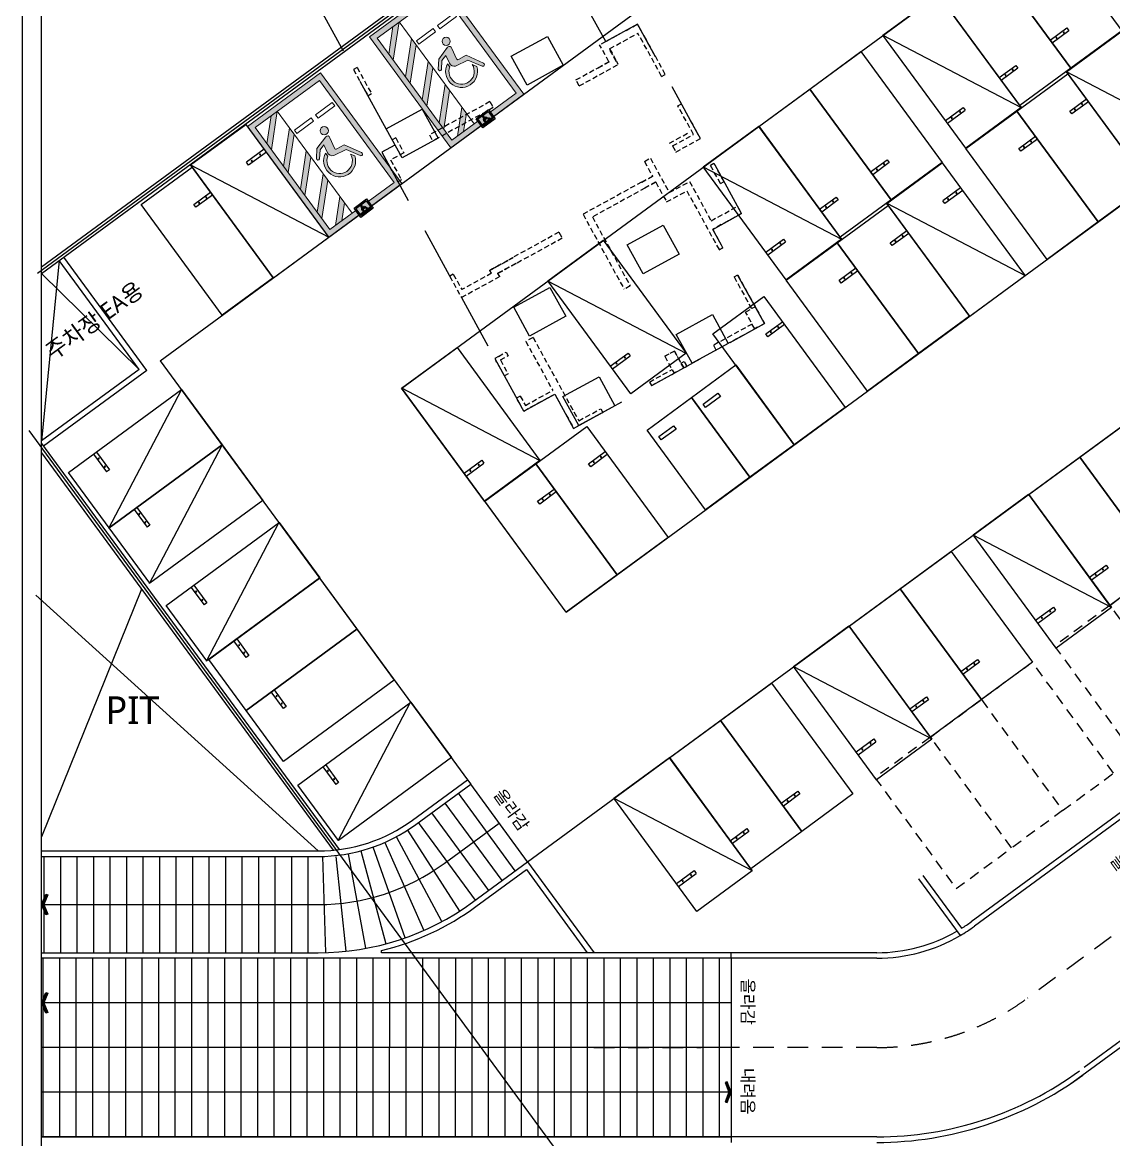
# Model space of a CAD drawing. Header units: millimetres. Extents: x 75184266 to 76346726, y -35850126 to -33679385.
# Drawn here: x 75313281 to 75352975, y -34579597 to -34538958 of the extents above; entities that cross this region are included whole.
import ezdxf
from ezdxf.enums import TextEntityAlignment as Align

# ---------------------------------------------------------------- set-up
doc = ezdxf.new("R2010")
doc.units = ezdxf.units.MM
doc.header["$LTSCALE"] = 50
doc.header["$MEASUREMENT"] = 0
for name, pattern in [('HIDDEN2', [0.1875, 0.125, -0.0625]), ('XR-지하3층$0$-HID', [2.5, 1.5, -1]), ('XR-지하3층$0$H', [1.3, 0.8, -0.5]), ('XR-지하3층$0$HD', [2.5, 1.5, -1]), ('XR-지하3층$0$HIDDEN2', [0.1875, 0.125, -0.0625])]:
    doc.linetypes.add(name, pattern=pattern)
doc.layers.get('0').update_dxf_attribs({"linetype": 'CONTINUOUS'})
for name, color, linetype in [('XR-지하3층$0$1HIDDEN2', 1, 'XR-지하3층$0$HIDDEN2'), ('XR-지하3층$0$5', 5, 'CONTINUOUS'), ('XR-지하3층$0$A-주차', 9, 'CONTINUOUS'), ('XR-지하3층$0$CON', 2, 'CONTINUOUS'), ('XR-지하3층$0$hat', 8, 'CONTINUOUS'), ('XR-지하3층$0$일반주차', 8, 'CONTINUOUS'), ('XR-지하3층$0$장애인', 11, 'CONTINUOUS'), ('XR-지하3층$0$확장형주차', 8, 'CONTINUOUS')]:
    doc.layers.add(name, color=color, linetype=linetype)
doc.layers.add('건축', color=8, linetype='CONTINUOUS', plot=False)
doc.styles.add('XR-지하3층$0$맑은고딕', font='')
doc.styles.add('XR-지하3층$0$유형1', font='')
doc.styles.get('XR-지하3층$0$맑은고딕').set_extended_font_data('Malgun Gothic')
doc.styles.get('XR-지하3층$0$유형1').set_extended_font_data('Malgun Gothic')

# ---------------------------------------------------------------- blocks, each defined once
blk = doc.blocks.new('XR-지하3층$0$ARROWX')
blk.add_lwpolyline([(-0.2, -0.5), (-0.293, -0.463), (-0.108, 0), (-0.293, 0.463), (-0.2, 0.5), (0, 0)], close=True)
for points in [[(-0.2, 0.5), (-0.293, 0.463), (0, 0), (-0.108, 0)], [(0, 0), (-0.108, 0), (-0.2, -0.5), (-0.293, -0.463)]]:
    blk.add_solid(points)
blk = doc.blocks.new('XR-지하3층$0$일반형 주차')
at = {"layer": 'XR-지하3층$0$일반주차'}
for p, q in [((750, 3865), (0, 3865)), ((0, 3735), (750, 3735)), ((750, 3735), (750, 3865))]:
    blk.add_line(p, q, dxfattribs=at)
blk.add_lwpolyline([(2300, 5000), (0, 5000), (0, 0), (2300, 0)], close=True, dxfattribs=at)
for centre in [(238, 3800), (563, 3800)]:
    blk.add_circle(centre, 17.5, dxfattribs=at)
blk = doc.blocks.new('XR-지하3층$0$확장형 주차')
at = {"layer": 'XR-지하3층$0$확장형주차', "color": 7}
for p, q in [((0, 3965), (800, 3965)), ((0, 3835), (800, 3835)), ((800, 3835), (800, 3965))]:
    blk.add_line(p, q, dxfattribs=at)
blk.add_lwpolyline([(2500, 5100), (0, 0)], dxfattribs=at)
blk.add_lwpolyline([(2500, 5091), (0, 5091), (0, -9), (2500, -9)], close=True, dxfattribs=at)
for centre in [(238, 3900), (613, 3900)]:
    blk.add_circle(centre, 17.5, dxfattribs=at)
blk = doc.blocks.new('XR-지하3층$0$A$C73B52ADF')
at = {"layer": 'XR-지하3층$0$A-주차', "elevation": 0}
for points in [[(-2038, 2466), (-38, 2466), (-38, -1134), (-2038, -1134)], [(-1166, 2021), (-1166, 1871), (-1832, 1871), (-1832, 2021)]]:
    blk.add_lwpolyline(points, close=True, dxfattribs=at)
blk = doc.blocks.new('XR-지하3층$0$장애인 주차')
at = {"layer": 'XR-지하3층$0$5', "ltscale": 4}
h = blk.add_hatch(color=7, dxfattribs=at)
h.dxf.hatch_style = 1
h.paths.add_polyline_path([(3842, -695), (4402, -695), (4402, -1115), (3842, -1115)])
h.paths.add_polyline_path([(3892, -1065), (4352, -1065), (4352, -745), (3892, -745)], flags=16)
h.paths.add_polyline_path([(3982, -990), (3988, -973), (4011, -981), (4046, -898), (4136, -898), (4137, -881), (4072, -881), (4072, -863), (4138, -863), (4142, -810, -3.72247), (4161, -797), (4152, -916), (4058, -916), (4021, -1003)], flags=0)
h = blk.add_hatch(color=256, dxfattribs=at)
h.dxf.hatch_style = 1
h.paths.add_polyline_path([(4352, -1065), (4352, -745), (3892, -745), (3892, -1065)])
at = {"layer": 'XR-지하3층$0$hat'}
h = blk.add_hatch(color=7, dxfattribs=at)
edge = h.paths.add_edge_path()
edge.add_line((4161, -797), (4152, -916))
edge.add_line((4152, -916), (4058, -916))
edge.add_line((4058, -916), (4021, -1003))
edge.add_line((4021, -1003), (3982, -990))
edge.add_line((3982, -990), (3988, -973))
edge.add_line((3988, -973), (4011, -981))
edge.add_line((4011, -981), (4046, -898))
edge.add_line((4046, -898), (4136, -898))
edge.add_line((4136, -898), (4137, -881))
edge.add_line((4137, -881), (4072, -881))
edge.add_line((4072, -881), (4072, -863))
edge.add_line((4072, -863), (4138, -863))
edge.add_line((4138, -863), (4142, -810))
edge.add_arc((4140, -787), 22.8, -24.8827, 274.9698, ccw=False)
edge = h.paths.add_edge_path()
edge.add_line((4048, -981), (4058, -958))
edge.add_arc((4127, -942), 71.5, 192.8781, 416.1688)
edge.add_line((4167, -882), (4169, -863))
edge.add_arc((4127, -942), 89.2, 206.535, 422.4866, ccw=False)
at = {"layer": 'XR-지하3층$0$장애인', "lineweight": 5, "true_color": 0xffffff}
blk.add_hatch(color=7, dxfattribs=at).paths.add_polyline_path([(2472, 3995), (2472, -1005), (3842, -1005), (3842, -805), (2672, -805), (2672, 3795), (5572, 3795), (5572, -805), (4402, -805), (4402, -1005), (5772, -1005), (5772, 3995)])
h = blk.add_hatch(color=7, dxfattribs=at)
h.paths.add_polyline_path([(5572, 2795), (5572, 3078), (4855, 3795), (4572, 3795)])
h.paths.add_polyline_path([(4572, 3045), (4572, 2762), (5572, 1762), (5572, 2045)])
h.paths.add_polyline_path([(4572, 2012), (4572, 1729), (5572, 729), (5572, 1012)])
h.paths.add_polyline_path([(5572, -304), (5572, -21), (4572, 979), (4572, 696)])
h.paths.add_polyline_path([(4572, -54), (4572, -336), (5041, -805), (5323, -805)])
h = blk.add_hatch(color=7, dxfattribs=at)
h.paths.add_polyline_path([(3763, 2216, -1), (3463, 2216, -1)])
h.paths.add_polyline_path([(3992, 1503, -0.343093), (3870, 1283), (3381, 1194), (3090, 708, -0.931653), (2987, 770), (3330, 1379), (3639, 1415, 0.446048), (3689, 1485), (3600, 1888, -0.596144), (3699, 2009), (4214, 1851), (4443, 1569, -0.883364), (4355, 1493), (4151, 1741), (3925, 1810)])
h.paths.add_polyline_path([(4053, 1393), (4055, 1528, -1.526545), (3257, 820), (3348, 969, 1.638056)])
at = {"layer": 'XR-지하3층$0$1HIDDEN2', "color": 11}
for points in [[(4161, -797), (4152, -916), (4058, -916), (4021, -1003), (3982, -990), (3988, -973), (4011, -981), (4046, -898), (4136, -898), (4137, -881), (4072, -881), (4072, -863), (4138, -863), (4142, -810)], [(4167, -882), (4169, -863)]]:
    blk.add_lwpolyline(points, dxfattribs=at)
for centre, radius, start, end in [((4140, -787), 22.8, 335.1173, 274.9698), ((4127, -942), 89.2, 206.535, 62.4866), ((4127, -942), 71.5, 192.8781, 56.1688)]:
    blk.add_arc(centre, radius, start, end, dxfattribs=at)
at = {"layer": 'XR-지하3층$0$5', "lineweight": 5}
for p, q in [((4572, 3795), (4572, -805)), ((5572, 2795), (4572, 3795)), ((5572, 3078), (4855, 3795)), ((5572, 2045), (4572, 3045)), ((5572, 1762), (4572, 2762)), ((5572, 1012), (4572, 2012)), ((5572, 729), (4572, 1729)), ((5572, -21), (4572, 979)), ((5572, -304), (4572, 696)), ((5323, -805), (4572, -54)), ((5041, -805), (4572, -336))]:
    blk.add_line(p, q, dxfattribs=at)
at = {"layer": 'XR-지하3층$0$5', "ltscale": 4}
for p, q in [((4165, -1005), (4165, -805)), ((4165, -805), (4165, -905))]:
    blk.add_line(p, q, dxfattribs=at)
at = {"layer": 'XR-지하3층$0$5', "lineweight": 5}
for points in [[(3842, -1005), (2472, -1005), (2472, 3995), (5772, 3995), (5772, -1005), (4402, -1005)], [(3842, -805), (2672, -805), (2672, 3795), (5572, 3795), (5572, -805), (4402, -805)]]:
    blk.add_lwpolyline(points, dxfattribs=at)
at = {"layer": 'XR-지하3층$0$5', "ltscale": 4}
for points in [[(3842, -695), (3842, -1115), (4402, -1115), (4402, -695)], [(3892, -745), (3892, -1065), (4352, -1065), (4352, -745)]]:
    blk.add_lwpolyline(points, close=True, dxfattribs=at)
at = {"layer": 'XR-지하3층$0$장애인', "color": 8, "lineweight": 5}
for p, q in [((3689, 1485), (3600, 1888, 0)), ((3699, 2009, 0), (4214, 1851, 0)), ((3925, 1810, 0), (4151, 1741, 0)), ((4151, 1741, 0), (4355, 1493, 0)), ((4214, 1851, 0), (4443, 1569, 0)), ((4055, 1528), (4053, 1393)), ((3348, 969), (3257, 820))]:
    blk.add_line(p, q, dxfattribs=at)
at = {"layer": 'XR-지하3층$0$장애인', "color": 7, "lineweight": 5}
for points in [[(3523, 2720), (2773, 2720), (2773, 2870), (3523, 2870)], [(4473, 2720), (3723, 2720), (3723, 2870), (4473, 2870)]]:
    blk.add_lwpolyline(points, close=True, dxfattribs=at)
at = {"layer": 'XR-지하3층$0$장애인', "color": 8, "lineweight": 5, "extrusion": (0.976964, 0.213404, 0), "elevation": 4221}
blk.add_lwpolyline([(617, 0), (931, 0)], dxfattribs=at)
at = {"layer": 'XR-지하3층$0$장애인', "color": 8, "lineweight": 5}
for points in [[(3094, 715, -1.000002), (2987, 770), (3330, 1379), (3640, 1415)], [(3992, 1503, -0.343093), (3870, 1283), (3381, 1194), (3094, 715)]]:
    blk.add_lwpolyline(points, format="xyb", dxfattribs=at)
blk.add_circle((3613, 2216), 150, dxfattribs=at)
for centre, radius, start, end in [((3682, 1922, 0), 88.4, 79.1143, 202.3185), ((3810, 1000), 582, 198.006, 65.0949), ((3809, 1000), 462, 183.8525, 58.2396), ((3632, 1473), 57.7, 276.2786, 12.4353), ((4394, 1537, 0), 58.8, 227.9655, 33.7904)]:
    blk.add_arc(centre, radius, start, end, dxfattribs=at)
blk = doc.blocks.new('XR-지하3층$0$기둥 0620')
at = {"layer": 'XR-지하3층$0$CON', "ltscale": 0.5}
blk.add_lwpolyline([(-600, 0), (600, 0), (600, 1500), (-600, 1500)], close=True, dxfattribs=at)

msp = doc.modelspace()

# ---------------------------------------------------------------- linework, layer by layer
at = {"layer": '건축', "ltscale": 1000}
for p, q in [((75313281.3, -34601924.1), (75313281.6, -34517008)), ((75313981.3, -34601695), (75313981.6, -34517362.8)), ((75368422.8, -34556549.5), (75347791.2, -34571674.5, 0)), ((75368379.3, -34556828.4), (75347909.5, -34571835.8)), ((75313775, -34559788.7), (75324043, -34569096.9)), ((75317616.7, -34559571.7), (75313981.4, -34568585.1)), ((75372502.1, -34562113.5), (75351370.7, -34577605.9)), ((75372222.5, -34562070.5), (75351898, -34576971.3)), ((75331212.2, -34569820.4), (75329142.8, -34566997.8)), ((75330728.3, -34570175.2), (75328658.9, -34567352.5)), ((75330244.5, -34570530), (75328175, -34567707.3)), ((75327286.9, -34568344.4), (75329179.2, -34571288.7)), ((75329760.6, -34570884.7), (75327691.1, -34568062.1)), ((75326468.8, -34568784.7), (75327883.9, -34571985.8)), ((75328545.1, -34571662.4), (75326886.4, -34568580.4)), ((75325778.7, -34572637), (75325139.2, -34569195.9)), ((75325592.6, -34569093.4), (75326496.6, -34572474.6)), ((75327199.7, -34572257.1), (75326036.7, -34568956)), ((75314065.9, -34569297.1), (75314065.5, -34572797.1)), ((75314665.9, -34569297.2), (75314665.5, -34572797.2)), ((75315265.9, -34569297.3), (75315265.5, -34572797.3)), ((75315865.9, -34569297.3), (75315865.5, -34572797.3)), ((75316465.9, -34569297.4), (75316465.5, -34572797.4)), ((75317065.9, -34569297.4), (75317065.5, -34572797.4)), ((75317665.9, -34569297.5), (75317665.5, -34572797.5)), ((75318265.9, -34569297.6), (75318265.5, -34572797.6)), ((75318865.9, -34569297.6), (75318865.5, -34572797.6)), ((75319465.9, -34569297.7), (75319465.5, -34572797.7)), ((75320065.9, -34569297.7), (75320065.5, -34572797.7)), ((75320665.9, -34569297.8), (75320665.5, -34572797.8)), ((75321265.9, -34569297.9), (75321265.5, -34572797.9)), ((75321865.9, -34569297.9), (75321865.5, -34572797.9)), ((75322465.9, -34569298), (75322465.5, -34572798)), ((75323065.9, -34569298), (75323065.5, -34572798)), ((75323665.9, -34569298.1), (75323665.5, -34572798.1)), ((75324316, -34572793), (75324215.4, -34569294.4)), ((75324682.8, -34569296.9), (75325050.3, -34572743.4)), ((75346034.8, -34569986.5), (75347444.7, -34571909.8)), ((75345873.5, -34570104.8), (75345874, -34570105.5)), ((75345874.2, -34570105.8), (75347391.7, -34572175.8)), ((75314030.4, -34572995.9, 0), (75314029.7, -34579495.7, 0)), ((75314630.4, -34572995.9, 0), (75314629.7, -34579495.7, 0)), ((75315230.4, -34572996, 0), (75315229.7, -34579495.7, 0)), ((75315830.4, -34572996, 0), (75315829.7, -34579495.7, 0)), ((75316430.4, -34572996.2, 0), (75316429.7, -34579496, 0)), ((75317030.4, -34572996.2, 0), (75317029.7, -34579496, 0)), ((75317630.4, -34572996.2, 0), (75317629.7, -34579496, 0)), ((75318230.4, -34572996.3, 0), (75318229.7, -34579496, 0)), ((75318830.4, -34572996.3, 0), (75318829.7, -34579496, 0)), ((75319430.4, -34572996.5, 0), (75319429.7, -34579496.3, 0)), ((75320030.4, -34572996.5, 0), (75320029.7, -34579496.3, 0)), ((75320630.4, -34572996.5, 0), (75320629.7, -34579496.3, 0)), ((75321230.4, -34572996.6, 0), (75321229.7, -34579496.3, 0)), ((75321830.4, -34572996.6, 0), (75321829.7, -34579496.3, 0)), ((75322430.4, -34572996.6), (75322429.7, -34579496.3, 0)), ((75323030.4, -34572996.6), (75323029.7, -34579496.3, 0)), ((75323630.4, -34572996.6), (75323629.7, -34579496.3, 0)), ((75324230.4, -34572996.7), (75324229.7, -34579496.3)), ((75324830.4, -34572996.7), (75324829.7, -34579496.3)), ((75325430.4, -34572996.7), (75325429.7, -34579496.3)), ((75326030.4, -34572996.7), (75326029.7, -34579496.3)), ((75326630.4, -34572996.7), (75326629.7, -34579496.3)), ((75327230.4, -34572996.7), (75327229.7, -34579496.3)), ((75327830.4, -34572996.8), (75327829.7, -34579496.3)), ((75328430.4, -34572996.8), (75328429.7, -34579496.3)), ((75329030.4, -34572996.8), (75329029.7, -34579496.3)), ((75329630.4, -34572996.8), (75329629.7, -34579496.3)), ((75330230.4, -34572996.8), (75330229.7, -34579496.3)), ((75330830.4, -34572996.8), (75330829.7, -34579496.3)), ((75331430.4, -34572996.9), (75331429.7, -34579496.3)), ((75332030.4, -34572996.9), (75332029.7, -34579496.3)), ((75332630.4, -34572996.9), (75332629.7, -34579496.3)), ((75333230.4, -34572996.9), (75333229.7, -34579496.3)), ((75333830.4, -34572996.9), (75333829.7, -34579496.3)), ((75334430.4, -34572997), (75334429.7, -34579496.4)), ((75335030.4, -34572997), (75335029.7, -34579496.4)), ((75335630.4, -34572996.9), (75335629.7, -34579496.4)), ((75336230.4, -34572996.9), (75336229.7, -34579496.4)), ((75336830.4, -34572996.9), (75336829.7, -34579496.4)), ((75337430.4, -34572996.9), (75337429.7, -34579496.4)), ((75338030.4, -34572997), (75338029.7, -34579496.4)), ((75338630.4, -34572997), (75338629.7, -34579496.5)), ((75352076.7, -34577212.4), (75352076.4, -34577212.6))]:
    msp.add_line(p, q, dxfattribs=at)
at = {"layer": '건축'}
for p, q in [((75318295.8, -34551267.9), (75354667.6, -34524602)), ((75327084.6, -34552264.3), (75358215.2, -34529440.9)), ((75333056.4, -34560409.7), (75364187, -34537586.3)), ((75318295.8, -34551267.9), (75329469.8, -34566510)), ((75333056.4, -34560409.7), (75327084.6, -34552264.3))]:
    msp.add_line(p, q, dxfattribs=at)
at = {"layer": '건축', "ltscale": 100}
for p, q in [((75313834, -34548076.8, 0), (75330389, -34535931.5, 0)), ((75313514.3, -34553806.3), (75339434.6, -34589161.1))]:
    msp.add_line(p, q, dxfattribs=at)
at = {"layer": '건축', "ltscale": 0.5}
for p, q in [((75313981.5, -34547844.6, 0), (75329893.3, -34536171.1, 0)), ((75313981.5, -34548092.7, 0), (75329990.4, -34536348, 0)), ((75314625.3, -34547620.3, 0), (75313981.5, -34554183)), ((75317530.9, -34551580.8, 0), (75314625.3, -34547620.3, 0)), ((75317810.5, -34551623.8, 0), (75314786.6, -34547502, 0)), ((75317530.9, -34551580.8), (75313981.5, -34548092.7)), ((75317530.9, -34551580.8), (75313981.5, -34554183)), ((75317810.5, -34551623.8), (75314055.8, -34554376.5)), ((75313981.5, -34554275), (75324810.7, -34569045.9)), ((75313981.5, -34554613.3), (75324581.7, -34569071.9)), ((75329469.9, -34566510), (75329588.1, -34566671.3)), ((75331657.6, -34569493.9), (75329588.1, -34566671.3)), ((75326349.3, -34572796.9), (75326349.3, -34572718.8)), ((75339065.5, -34572796.9), (75326349.3, -34572796.9)), ((75339065.5, -34572996.9), (75339065.5, -34572796.9)), ((75339065.5, -34572996.9), (75313981.4, -34572996.9)), ((75339065.5, -34572997, 0), (75339065.5, -34579497, 0)), ((75339065.5, -34574621.4), (75313981.4, -34574621.4)), ((75339065.5, -34576246.4, 0), (75313981.4, -34576246.4, 0)), ((75339065.5, -34577871.4), (75313981.4, -34577871.4, 0)), ((75339065.5, -34579496.9), (75313981.4, -34579496.9)), ((75313981.4, -34579497, 0), (75339065.5, -34579497, 0)), ((75339065.5, -34579496.9), (75339065.5, -34579696.9))]:
    msp.add_line(p, q, dxfattribs=at)
at = {"layer": '건축', "linetype": 'HIDDEN2', "ltscale": 30}
for p, q in [((75336666.4, -34540851.5, 0), (75335660.7, -34539019.4, 0)), ((75334616.9, -34540391, 0), (75334280, -34539777.4, 0)), ((75334499.2, -34539657.1, 0), (75334499.2, -34539657.1, 0)), ((75334499.2, -34539657.1, 0), (75334499.2, -34539657.1, 0)), ((75325454.6, -34540595.3, 0), (75325323.1, -34540667.5, 0)), ((75325323.1, -34540667.5, 0), (75325854.8, -34541636.1, 0)), ((75325454.6, -34540595.3, 0), (75325986.3, -34541563.9, 0)), ((75336534.9, -34540923.7, 0), (75336666.4, -34540851.5, 0)), ((75336534.9, -34540923.7, 0), (75336666.4, -34540851.5, 0)), ((75325986.3, -34541563.9, 0), (75325854.8, -34541636.1, 0)), ((75330291.2, -34541841.6, 0), (75328090.9, -34543049.5, 0)), ((75330291.2, -34541841.6, 0), (75330411.5, -34542060.8, 0)), ((75337122, -34541993.2, 0), (75337253.5, -34541921, 0)), ((75337122, -34541993.2, 0), (75337253.5, -34541921, 0)), ((75337946.5, -34543183.3, 0), (75337253.5, -34541921, 0)), ((75330411.5, -34542060.8, 0), (75328211.2, -34543268.6, 0)), ((75326862.1, -34543159.3, 0), (75326730.7, -34543231.5, 0)), ((75326862.1, -34543159.3, 0), (75327158.1, -34543698.5, 0)), ((75337815, -34543255.5, 0), (75337946.5, -34543183.3, 0)), ((75326834.1, -34543420, 0), (75326352, -34543684.7, 0)), ((75326730.7, -34543231.5, 0), (75326834.1, -34543420, 0)), ((75326352, -34543684.7, 0), (75326939.1, -34544754.1, 0)), ((75327158.1, -34543698.5, 0), (75326676, -34543963.1, 0)), ((75326676, -34543963.1, 0), (75327070.6, -34544681.9, 0)), ((75335906.4, -34544018, 0), (75336200, -34544552.7, 0)), ((75336125.6, -34543897.7, 0), (75336813.7, -34545151.3, 0)), ((75338807.9, -34544752.4, 0), (75338437.3, -34544077.4, 0)), ((75327070.6, -34544681.9, 0), (75326939.1, -34544754.1, 0)), ((75335805.5, -34544769.3, 0), (75333675.4, -34545938.7, 0)), ((75336320.3, -34544771.9, 0), (75336714.9, -34545490.7, 0)), ((75338676.4, -34544824.6, 0), (75338570.5, -34544631.7, 0)), ((75338676.4, -34544824.6, 0), (75338807.9, -34544752.4, 0)), ((75338676.4, -34544824.6, 0), (75338807.9, -34544752.4, 0)), ((75338676.4, -34544824.6, 0), (75338807.9, -34544752.4, 0)), ((75335925.8, -34544988.4, 0), (75334014.8, -34546037.5, 0)), ((75339443.1, -34545909.5, 0), (75339298.7, -34545646.5, 0)), ((75333675.4, -34545938.7, 0), (75335172, -34548664.9, 0)), ((75334014.8, -34546037.5, 0), (75335391.1, -34548544.6, 0)), ((75332800.8, -34546589.9, 0), (75331117.7, -34547513.8, 0)), ((75332921.1, -34546809, 0), (75331238.1, -34547733, 0)), ((75332800.8, -34546589.9, 0), (75332921.1, -34546809, 0)), ((75338761.7, -34547162, 0), (75338630.2, -34547234.2, 0)), ((75330347.5, -34548084.9, 0), (75329264.9, -34548679.2, 0)), ((75328957, -34548118.2, 0), (75328825.5, -34548190.4, 0)), ((75328825.5, -34548190.4, 0), (75329253.7, -34548970.6, 0)), ((75328957, -34548118.2, 0), (75329264.9, -34548679.2, 0)), ((75330643.2, -34548207.8, 0), (75329253.7, -34548970.6, 0)), ((75339169.2, -34548215.9, 0), (75339300.7, -34548143.8, 0)), ((75339169.2, -34548215.9, 0), (75339804.4, -34549373.1, 0)), ((75339300.7, -34548143.8, 0), (75340272.7, -34549914.5, 0)), ((75339825.8, -34549931.7, 0), (75338423.3, -34550701.6, 0)), ((75340272.7, -34549914.5, 0), (75338519.5, -34550876.9, 0)), ((75331855.8, -34550416.9, 0), (75333520.9, -34553449.9, 0)), ((75331592.9, -34550561.2, 0), (75332572.1, -34552345.1, 0)), ((75336999.3, -34550913, 0), (75337336.1, -34551526.6, 0)), ((75338519.5, -34550876.9, 0), (75338423.3, -34550701.6, 0)), ((75330466.4, -34551179.6, 0), (75330507.3, -34551254.1, 0)), ((75330670.1, -34551238.9, 0), (75330946.8, -34551743, 0)), ((75330874, -34550955.8, 0), (75330946.2, -34551087.3, 0)), ((75330874, -34550955.8, 0), (75330946.2, -34551087.3, 0)), ((75336648.6, -34551105.4, 0), (75336985.5, -34551719.1, 0)), ((75330946.8, -34551743, 0), (75330815.3, -34551815.1, 0)), ((75336089.3, -34552039.9, 0), (75336161.5, -34552171.4, 0)), ((75336089.3, -34552039.9, 0), (75336161.5, -34552171.4, 0)), ((75331389.5, -34552549.4, 0), (75331258, -34552621.6, 0)), ((75331389.5, -34552549.4, 0), (75331577.2, -34552891.3, 0)), ((75332644.3, -34552476.6, 0), (75333330.1, -34553725.8, 0)), ((75334318.6, -34553012, 0), (75334390.7, -34553143.5, 0))]:
    msp.add_line(p, q, dxfattribs=at)
at = {"layer": '건축', "linetype": 'XR-지하3층$0$HD', "ltscale": 10}
for p, q in [((75354896.9, -34570742.8), (75349843.1, -34574448)), ((75344361.9, -34576246.9), (75339065.5, -34576246.9))]:
    msp.add_line(p, q, dxfattribs=at)
at = {"layer": '건축', "ltscale": 3}
for p, q in [((75344361.9, -34572796.9), (75339065.5, -34572796.9)), ((75344361.9, -34572996.9), (75339065.5, -34572996.9)), ((75344361.9, -34579496.9), (75339065.5, -34579496.9))]:
    msp.add_line(p, q, dxfattribs=at)
at = {"layer": '건축', "linetype": 'XR-지하3층$0$H', "ltscale": 50, "elevation": 0}
msp.add_lwpolyline([(75323992.5, -34538243.7), (75326834.1, -34543420), (75326352, -34543684.7), (75329253.7, -34548970.6), (75329253.7, -34548970.6), (75330466.4, -34551179.6), (75331517.9, -34553095), (75332644.3, -34552476.6), (75333330.1, -34553725.8), (75340272.7, -34549914.5), (75338391.2, -34546487), (75338391.2, -34546487), (75339443.1, -34545909.5), (75335660.7, -34539019.4), (75334499.2, -34539657.1), (75333505.5, -34537846.9)], dxfattribs=at)
at = {"layer": '건축', "linetype": 'HIDDEN2', "ltscale": 30, "elevation": 0}
for points in [[(75334499.2, -34539657.1), (75335660.7, -34539019.4)], [(75334643.6, -34539920), (75335673.6, -34539354.6)], [(75336534.9, -34540923.7), (75335673.6, -34539354.6)], [(75334499.2, -34539657.1), (75334499.2, -34539657.1), (75334280, -34539777.4)], [(75334898.6, -34540384.6), (75334889.8, -34540389.5), (75334634.8, -34539924.9), (75334643.6, -34539920)], [(75333416, -34541050.3), (75334222.4, -34540607.5)], [(75333536.3, -34541269.4), (75334956.4, -34540489.8), (75334898.6, -34540384.6)], [(75334222.4, -34540607.5), (75334227.2, -34540616.3), (75334621.7, -34540399.8), (75334616.9, -34540391)], [(75333536.3, -34541269.4), (75333416, -34541050.3)], [(75337694.7, -34543036.3), (75337122, -34541993.2)], [(75328090.9, -34543049.5), (75328211.2, -34543268.6)], [(75336818.4, -34543351.9), (75337497.8, -34542979)], [(75336932, -34543455), (75337694.7, -34543036.3)], [(75336932, -34543455), (75337052.4, -34543674.1)], [(75337052.4, -34543674.1), (75337815, -34543255.5)], [(75335906.4, -34544018), (75336125.6, -34543897.7)], [(75338305.8, -34544149.6), (75338437.3, -34544077.4)], [(75338676.4, -34544824.6), (75338305.8, -34544149.6)], [(75336200, -34544552.7), (75336204.8, -34544561.5), (75335810.3, -34544778.1), (75335805.5, -34544769.3)], [(75335925.8, -34544988.4), (75335921, -34544979.7), (75336315.5, -34544763.1), (75336320.3, -34544771.9)], [(75336813.7, -34545151.3), (75337550.1, -34544747)], [(75337550.1, -34544747), (75338334.5, -34546175.9)], [(75336714.9, -34545490.7), (75337451.2, -34545086.5)], [(75337451.2, -34545086.5), (75338630.2, -34547234.2)], [(75338334.5, -34546175.9), (75339298.7, -34545646.5)], [(75339443.1, -34545909.5), (75338391.2, -34546487)], [(75338391.2, -34546487), (75338761.7, -34547162)], [(75338630.2, -34547234.2), (75338761.7, -34547162)], [(75330289.8, -34547979.7), (75331122.6, -34547522.6), (75331117.7, -34547513.8)], [(75330347.5, -34548084.9), (75330289.8, -34547979.7)], [(75331238.1, -34547733), (75331233.2, -34547724.2), (75330575.8, -34548085.1), (75330580.6, -34548093.9)], [(75330643.2, -34548207.8), (75330580.6, -34548093.9)], [(75339169.2, -34548215.9), (75339300.7, -34548143.8)], [(75335391.1, -34548544.6), (75335172, -34548664.9)], [(75331855.8, -34550416.9), (75331592.9, -34550561.2)], [(75336648.6, -34551105.4), (75336999.3, -34550913)], [(75336985.5, -34551719.1), (75337336.1, -34551526.6), (75336999.3, -34550913), (75336648.6, -34551105.4)], [(75330597.9, -34551107.4), (75330466.4, -34551179.6)], [(75330815.3, -34551815.1), (75330507.3, -34551254.1)], [(75330597.9, -34551107.4), (75330874, -34550955.8)], [(75330670.1, -34551238.9), (75330946.2, -34551087.3)], [(75337239.9, -34551351.3), (75337353.8, -34551288.7)], [(75337353.8, -34551288.7), (75337450.1, -34551464)], [(75337377.9, -34551332.5), (75337450.1, -34551464)], [(75337377.9, -34551332.5), (75337450.1, -34551464)], [(75336089.3, -34552039.9), (75336913.3, -34551587.6)], [(75336161.5, -34552171.4), (75337450.1, -34551464)], [(75336089.3, -34552039.9), (75336161.5, -34552171.4)], [(75336089.3, -34552039.9), (75336161.5, -34552171.4)], [(75331517.9, -34553095), (75332644.3, -34552476.6)], [(75331577.2, -34552891.3), (75332572.1, -34552345.1)], [(75331517.9, -34553095), (75331258, -34552621.6)], [(75333330.1, -34553725.8), (75334390.7, -34553143.5)], [(75333520.9, -34553449.9), (75334318.6, -34553012)], [(75334318.6, -34553012), (75334390.7, -34553143.5)], [(75334318.6, -34553012), (75334390.7, -34553143.5)]]:
    msp.add_lwpolyline(points, dxfattribs=at)
for points in [[(75334634.8, -34539924.9), (75334643.6, -34539920), (75334898.6, -34540384.6), (75334889.8, -34540389.5)], [(75334227.2, -34540616.3), (75334222.4, -34540607.5), (75334616.9, -34540391), (75334621.7, -34540399.8)], [(75336200, -34544552.7), (75336204.8, -34544561.5), (75335810.3, -34544778.1), (75335805.5, -34544769.3)], [(75336315.5, -34544763.1), (75336320.3, -34544771.9), (75335925.8, -34544988.4), (75335921, -34544979.7)], [(75330289.8, -34547979.7), (75330285, -34547971), (75331117.7, -34547513.8), (75331122.6, -34547522.6)], [(75330580.6, -34548093.9), (75330575.8, -34548085.1), (75331233.2, -34547724.2), (75331238.1, -34547733)], [(75339935.9, -34549300.9), (75340272.7, -34549914.5), (75339922.1, -34550107), (75339585.2, -34549493.4)]]:
    msp.add_lwpolyline(points, close=True, dxfattribs=at)
at = {"layer": '건축'}
msp.add_lwpolyline([(75331657.9, -34569494.7), (75367385.8, -34543300.9)], dxfattribs=at)
at = {"layer": '건축', "linetype": 'XR-지하3층$0$-HID', "ltscale": 5, "elevation": 0}
for points in [[(75352841.6, -34560163.8), (75354696.4, -34558803.9), (75357652.8, -34562836.2), (75355797.9, -34564196.1)], [(75352841.6, -34560163.8), (75350825.3, -34561642), (75353781.6, -34565674.3), (75355797.9, -34564196.1)], [(75350018.9, -34562233.2), (75348164, -34563593.1), (75351120.3, -34567625.5), (75352975.2, -34566265.6)], [(75346309.1, -34564953), (75348164, -34563593.1), (75351120.3, -34567625.5), (75349265.4, -34568985.4)], [(75346309.1, -34564953), (75344292.8, -34566431.2), (75347249.2, -34570463.6), (75349265.4, -34568985.4)]]:
    msp.add_lwpolyline(points, close=True, dxfattribs=at)
at = {"layer": '건축', "ltscale": 0.5}
for points in [[(75313981.4, -34569096.9), (75324043, -34569096.9, 0.1594891), (75327472.3, -34567974.5), (75329469.9, -34566510)], [(75313981.4, -34569296.9), (75324043, -34569296.9, 0.1594891), (75327590.6, -34568135.8), (75329588.1, -34566671.3)], [(75313981.4, -34571046.9), (75324043, -34571046.9, 0.1594891), (75328625.3, -34569547.1), (75330622.8, -34568082.6)], [(75313981.4, -34572796.9), (75324043, -34572796.9, 0.1594891), (75329660, -34570958.5), (75331657.4, -34569494.1)], [(75326349.3, -34572718.8, 0.0984579), (75329778.3, -34571119.7), (75331614.3, -34569773.6)], [(75326349.3, -34572718.8, 0.098458), (75329778.3, -34571119.7, 0.098458)]]:
    msp.add_lwpolyline(points, format="xyb", dxfattribs=at)
for points in [[(75313981.4, -34569096.9), (75324043, -34569096.9)], [(75331657.4, -34569494.1), (75334078.7, -34572796.9)], [(75331614.3, -34569773.6), (75333830.7, -34572796.9)]]:
    msp.add_lwpolyline(points, dxfattribs=at)
at = {"layer": '건축', "linetype": 'XR-지하3층$0$HD', "ltscale": 10, "elevation": 0}
msp.add_lwpolyline([(75334065.5, -34576247), (75337974.6, -34576247)], dxfattribs=at)
at = {"layer": '건축', "ltscale": 3}
for radius, end in [(5800, 300.12437), (6000, 300.32914), (12500, 306.1676), (12700, 306.1676)]:
    msp.add_arc((75344361.9, -34566996.9, 0), radius, 270, end, dxfattribs=at)
at = {"layer": '건축', "ltscale": 1000}
for radius, start in [(6000, 300.32914), (5800, 302.10813)]:
    msp.add_arc((75344361.9, -34566996.9, 0), radius, start, 306.24693, dxfattribs=at)
at = {"layer": '건축', "linetype": 'XR-지하3층$0$HD', "ltscale": 10}
msp.add_arc((75344361.9, -34566996.9, 0), 9250, 270, 306.33915, dxfattribs=at)

# ---------------------------------------------------------------- block references
at = {"layer": '건축', "xscale": -1}
for name, p, rotation in [('XR-지하3층$0$일반형 주차', (75348457.5, -34536594.7), 216.2469333634046), ('XR-지하3층$0$일반형 주차', (75346602.7, -34537954.6), 216.2469333634046), ('XR-지하3층$0$장애인 주차', (75332921.4, -34539298.9), 36.24693489493007), ('XR-지하3층$0$확장형 주차', (75344586.5, -34539432.8), 216.2469333634046), ('XR-지하3층$0$확장형 주차', (75356284.2, -34543380.2), 36.24693336340453), ('XR-지하3층$0$일반형 주차', (75341925.1, -34541384), 216.2469333634046), ('XR-지하3층$0$장애인 주차', (75328486.5, -34542550.4), 36.24693489493007), ('XR-지하3층$0$일반형 주차', (75354268, -34544858.4), 36.24693336340453), ('XR-지하3층$0$일반형 주차', (75340070.2, -34542743.9), 216.2469333634046), ('XR-지하3층$0$일반형 주차', (75352413.1, -34546218.3), 36.24693336340453), ('XR-지하3층$0$확장형 주차', (75324425.8, -34546773.8), 36.24693336340453), ('XR-지하3층$0$확장형 주차', (75338054, -34544222), 216.2469333634046), ('XR-지하3층$0$일반형 주차', (75322409.6, -34548252), 36.24693336340453), ('XR-지하3층$0$확장형 주차', (75349751.8, -34548169.5), 36.24693336340453), ('XR-지하3층$0$일반형 주차', (75347735.6, -34549647.6), 36.24693336340453), ('XR-지하3층$0$확장형 주차', (75332399.8, -34548367.4), 216.2469333634046), ('XR-지하3층$0$일반형 주차', (75345880.7, -34551007.5), 36.24693336340453), ('XR-지하3층$0$일반형 주차', (75343212.4, -34552963.8), 36.24693336340453), ('XR-지하3층$0$확장형 주차', (75327082.1, -34552266.1), 216.2469333634046), ('XR-지하3층$0$확장형 주차', (75319065.9, -34552318.4), 126.2469333594608), ('XR-지하3층$0$일반형 주차', (75336766.1, -34557689.9), 36.24693336340453), ('XR-지하3층$0$일반형 주차', (75351740.1, -34554771.5), 216.2469333634046), ('XR-지하3층$0$확장형 주차', (75320544, -34554334.6), 126.2469333594608), ('XR-지하3층$0$일반형 주차', (75349885.2, -34556131.4), 216.2469333634046), ('XR-지하3층$0$일반형 주차', (75334911.2, -34559049.8), 36.24693336340453), ('XR-지하3층$0$확장형 주차', (75347869, -34557609.5), 216.2469333634046), ('XR-지하3층$0$확장형 주차', (75322613.4, -34557157.3), 126.2469333594608), ('XR-지하3층$0$일반형 주차', (75345207.7, -34559560.7), 216.2469333634046), ('XR-지하3층$0$일반형 주차', (75324091.5, -34559173.5), 126.2469333594608), ('XR-지하3층$0$일반형 주차', (75343352.8, -34560920.6), 216.2469333634046), ('XR-지하3층$0$일반형 주차', (75325451.4, -34561028.4), 126.2469333594608), ('XR-지하3층$0$확장형 주차', (75341336.6, -34562398.8), 216.2469333634046), ('XR-지하3층$0$일반형 주차', (75338676.3, -34564350.2), 216.2469333634046), ('XR-지하3층$0$확장형 주차', (75327402.6, -34563689.8), 126.2469333594608), ('XR-지하3층$0$일반형 주차', (75336821.4, -34565710.1), 216.2469333634046), ('XR-지하3층$0$확장형 주차', (75334805.3, -34567188.2), 216.2469333634046)]:
    msp.add_blockref(name, p, dxfattribs=dict(at, rotation=rotation))
at = {"layer": '건축', "extrusion": (0, 0, -1), "zscale": -0.9999999999999999, "rotation": 61.23406996997645}
for p in [(-75331350.6, -34540717, 0), (-75326802.4, -34543362.2, 0), (-75335569.3, -34547580.8, 0), (-75331444.9, -34549844.9, 0), (-75337354.2, -34550832.2, 0), (-75333229.9, -34553096.4, 0)]:
    msp.add_blockref('XR-지하3층$0$기둥 0620', p, dxfattribs=at)
at = {"layer": '건축', "rotation": 36.24761539007821}
for p in [(75340717.1, -34553386.6, 0), (75339104.2, -34554569.2, 0)]:
    msp.add_blockref('XR-지하3층$0$A$C73B52ADF', p, dxfattribs=at)
at = {"layer": '건축', "yscale": 756}
for p, xscale, zscale, rotation in [((75313981.4, -34571047), 756, 756, 179.9999999971767), ((75313981.4, -34574621.4), 756, 756, 179.9999999971767), ((75339065.5, -34577870.8), -756, 756.0000000000008, 180.0000000028233)]:
    msp.add_blockref('XR-지하3층$0$ARROWX', p, dxfattribs=dict(at, xscale=xscale, zscale=zscale, rotation=rotation))

# ---------------------------------------------------------------- texts
at = {"layer": '건축', "ltscale": 0.5, "style": 'XR-지하3층$0$맑은고딕'}
msp.add_text('주차장 EA용', height=600, rotation=36.24693, dxfattribs=at).set_placement((75315899.4, -34549797.1, 0), align=Align.MIDDLE_CENTER)
at = {"layer": '건축', "style": 'XR-지하3층$0$맑은고딕'}
msp.add_text('PIT', height=1000, dxfattribs=at).set_placement((75317286.2, -34563973.4), align=Align.MIDDLE_CENTER)
at = {"layer": '건축', "style": 'XR-지하3층$0$유형1', "text_generation_flag": 6}
for s, rotation, p in [('올라감', 125.61628, (75330783.8, -34567810.7)), ('올라옴', 126.26514, (75353218.8, -34570181.7, -22527.2)), ('올라감', 90, (75339313.7, -34574582.1, -22527.2)), ('내려옴', 90, (75339313.7, -34577832.1, -22527.2))]:
    msp.add_text(s, height=450, rotation=rotation, dxfattribs=at).set_placement(p, align=Align.BOTTOM_CENTER)

doc.saveas('drawing.dxf')
